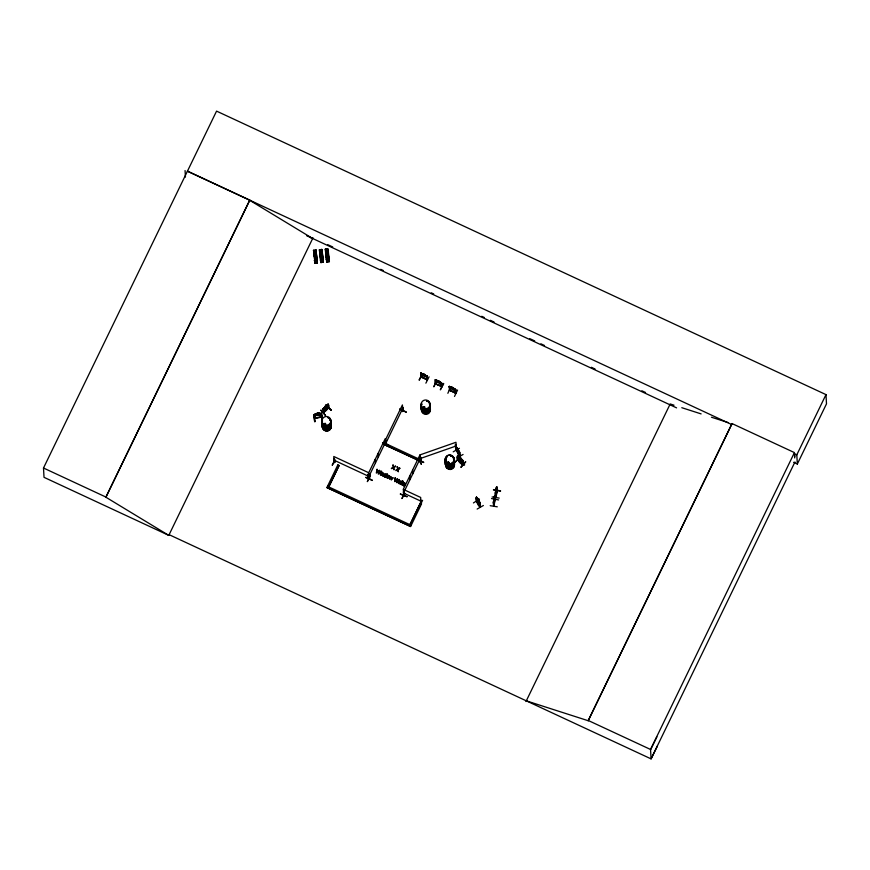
<?xml version="1.0" encoding="UTF-8"?>
<svg xmlns="http://www.w3.org/2000/svg" width="870" height="870" viewBox="0 0 870 870"><rect width="100%" height="100%" fill="white"/><g stroke="black" fill="none" stroke-linecap="round" stroke-linejoin="round"><path stroke-width="1.3" d="M458.001 460.263L457.566 456.097C458.12 467.038 472.638 467.755 458.272 460.165M463.057 464.46C456.043 462.851 454.597 449.366 462.775 460.469L463.057 464.46L462.525 463.949M315.364 254.932C316.941 256.367 313.439 255.726 315.364 254.953M403.419 491.876L403.582 495.421M403.941 495.585L404.213 494.432L403.658 495.171M403.397 489.418L420.721 497.477L420.667 503.545M389.129 477.064L389.162 476.162M493.562 501.294L494.628 495.411L494.802 500.043L494.725 495.661L495.215 499.217M497.107 490.56C495.78 494.812 496.052 502.207 495.606 493.779M324.597 423.733L325.413 423.984L324.564 423.831M325.674 424.027L325.108 423.233L324.303 423.788M328.229 417.654L328.425 417.687A4.491 4.404 -3.2 0 1 330.524 423.581A4.491 4.404 -3.2 0 1 324.543 425.669A4.491 4.404 -3.2 0 1 322.422 419.808M424.016 406.932L424.31 407.682M424.701 406.953L424.788 407.617M426.887 401.255L427.083 400.798M426.865 400.95L427.605 401.103A4.546 4.47 -3.2 0 1 429.758 407.084A4.481 4.393 -3.2 0 1 423.733 409.248A4.481 4.393 -3.2 0 1 421.624 403.397M427.431 400.961L427.518 401.287A4.481 4.393 -3.2 0 1 429.704 407.16A4.546 4.47 -3.2 0 1 423.701 409.204A4.546 4.47 -3.2 0 1 421.548 403.256M447.898 462.655L448.898 462.568M448.648 462.644L448.463 461.992L447.832 462.394M448.681 462.546L447.8 462.579M451.519 456.163L450.921 456.206L451.508 456.445M450.562 455.913A4.491 4.404 -3.2 0 1 451.671 456.271L451.084 455.858M383.942 474.291L383.909 473.465M384.377 475.64L384.453 476.325M384.355 476.053L384.529 475.227M496.596 487.972L495.4 494.747M496.563 489.114L496.683 487.918M388.716 476.716C388.857 474.498 385.812 476.847 387.378 477.804M494.247 498.978L494.399 496.629L494.095 497.77M496.161 490.256L496.313 487.907L496.009 489.049M389.771 478.576L389.803 476.118L389.64 479.218L391.206 477.489L391.304 479.99L393.175 477.684L391.369 479.326L391.326 476.825L389.76 478.5M493.486 501.261L493.344 502.251M496.846 490.626C495.063 505.84 494.704 491.528 496.476 487.265M495.476 492.55L495.258 493.518M420.645 460.48L420.232 461.111L385.312 444.983M493.768 499.75L493.888 506.264L495.204 499.467M495.693 491.017C495.291 510.668 499.195 473.682 495.4 492.561M490.201 505.698L497.292 506.818M492.115 496.966L499.206 498.086M493.442 489.94L500.522 491.137M493.845 501.109L493.692 502.501M493.66 503.154L494.693 496.629L493.421 503.382M494.802 499.837L494.976 495.704M493.355 502.175L493.638 506.22L493.562 501.838M493.649 506.144L494.921 499.217M498.608 499.935L491.539 498.543M378.711 473.465L379.385 470.235L376.873 472.584L377.069 469.169L376.318 473.019L378.852 470.703L378.2 473.9L378.722 474.139L380.755 470.887M399.33 479.598L396.818 481.893L397.492 478.739L394.991 481.012L395.187 477.597L394.936 481.686L396.97 479.12L396.829 482.567L399.319 479.511L396.829 482.567M317.05 260.63L316.789 261.946L315.201 262.109L314.799 260.859M320.758 260.228L321.16 261.478L322.759 261.315L323.259 259.902M328.969 259.358L328.719 260.685L327.12 260.848L326.467 259.565M386.574 476.532L386.53 477.423M389.194 476.695L388.836 477.663M369.097 478.435C370.511 480.218 368.325 468.723 369.424 478.5M386.204 444.657L386.552 444.244M402.767 410.792L402.408 404.931L385.91 438.958L386.563 444.82M402.44 411.271L402.255 407.747C403.778 405.583 402.505 413.239 402.973 410.988M403.68 495.073L404.224 494.562L403.952 495.204M420.253 461.122L420.743 460.524L420.09 461.687M496.542 486.689L497.031 491.169M383.953 475.346L383.942 476.423M495.53 493.159L496.15 488.364M403.288 485.079L404.278 485.134L403.658 484.275M385.258 444.983L385.399 440.851L385.519 445.288L385.878 444.526M404.757 485.351L404.822 484.764M322.368 419.84A4.546 4.47 -3.2 0 0 324.521 425.789A4.546 4.47 -3.2 0 0 330.589 423.657A4.546 4.47 -3.2 0 0 328.436 417.72L328.381 417.665M423.483 407.203L424.614 406.801M477.064 501.664L476.825 498.042C474.324 497.988 478.957 508.047 480.36 507.003M478.913 500.924L480.044 506.612M388.705 476.64L387.378 477.728M328.392 407.671C313.918 419.329 334.058 407.388 327.794 404.343M420.09 460.708L420.775 459.893L386.128 443.776L385.584 445.212L420.177 461.252M420.83 460.752C421.743 460.023 419.416 456.097 420.634 457.207M456.271 448.191L455.76 448.528M315.331 418.068L314.581 418.35L321.628 417.024M321.519 417.219L320.976 417.045M456.021 446.364L456.282 450.116M456.282 450.258L459.806 456.228M456.859 450.747L456.402 447.115M456.598 450.018C463.155 468.43 457.74 442.852 459.773 455.597M398.482 483.405C396.959 481.295 400.581 482.274 400.352 481.523M383.964 475.422L384.257 474.737M365.77 477.532L372.295 480.49M365.889 477.271L372.425 480.196M389.412 446.832L383.996 444.331M389.564 446.462L384.116 444.091M334.493 458.99L334.004 458.501L334.493 458.99C336.581 462.307 332.775 462.503 334.754 462.568M334.743 459.958L332.199 465.298L334.591 461.122M382.659 442.678L388.999 446.005L382.648 442.699M368.336 477.891L368.053 474.346M399.798 408.998L406.312 411.978M368.641 474.607L367.956 474.563M369.13 474.976L369.402 474.4M368.119 475.531L368.282 477.88M386.269 441.308L386.541 440.72M370.479 475.27L367.336 481.643L370.392 475.161M402.658 411.608L402.756 407.28M369.108 478.565L369.413 477.924M369.076 478.63L368.771 472.638L385.269 438.61L385.53 444.581M385.551 445.146L385.823 444.505M423.733 462.22L417.241 459.219M404.245 494.464L403.756 490.843L403.897 495.715M403.713 491.517L403.984 490.941M420.112 460.991L419.905 461.655L419.971 457.392L420.406 461.263M420.199 457.489L419.699 457.968M404.659 493.236L401.929 498.553L404.68 493.279M420.732 499.935L420.917 503.643M422.592 500.326L419.492 506.644M168.867 535.409L44.022 477.336L43.5 468.016L216.565 111.121L825.989 394.621L826.5 403.843L797.322 464.036L793.636 462.318M657.415 746.003L651.075 758.879L169.128 534.68L168.78 535.376L105.89 497.216L249.766 200.165L187.376 171.14L731.724 424.538M105.89 497.216L249.766 200.165M168.78 535.376L313.004 237.804M420.253 503.306L409.944 524.686L420.253 503.306L421.515 503.893L410.607 526.513L326.902 487.57L337.799 464.95L339.072 465.657L328.762 486.917L339.061 465.537L337.799 464.95M369.565 475.118L385.475 442.297M386.117 442.645L402.614 408.617M420.808 374.426L427.235 377.33L426.441 377.471M421.439 377.395L421.439 373.295L420.743 373.208L421.439 377.254M419.068 379.972L422.396 373.698M419.373 380.049L422.483 373.752M425.028 374.959L426.039 376.503L423.005 375.448L421.874 373.741L422.896 373.969L420.808 373.252M426.365 375.666L424.951 374.937M426.517 376.079L427.213 376.134L426.517 376.079L427.322 380.103L427.159 376.112L426.376 375.601M381.18 472.105L380.397 474.922L381.19 472.192M381.364 471.747L381.571 471.235L381.854 471.975M425.887 383.159L429.073 376.808M383.507 473.182L382.256 472.606L381.027 475.216L383.017 473.476M381.462 475.411L382.376 473.53M383.844 474.433L383.05 476.151L383.311 474.433M382.615 475.955L383.333 473.53M384.399 476.793L385.638 477.358L387.346 473.758L386.389 474.726A1.294 1.272 -3.2 0 0 385.606 474.183A1.12 1.098 -3.2 0 0 384.899 474.183L384.083 475.107M435.903 380.038L435.174 379.918L437.403 380.734M435.239 381.136L441.666 384.04L440.872 384.181M441.916 386.53C436.903 382.909 433.891 386.247 435.881 380.157M436.077 381.364L433.825 386.846L436.403 381.451M439.361 381.201L439.404 382.724L437.425 381.799L437.273 380.299L439.459 381.669M441.927 386.563L441.645 382.844L439.383 381.658L440.47 383.224L437.436 382.158L436.305 380.451L437.327 380.679M441.264 386.128L441.753 386.813M443.765 383.648L440.318 389.869L443.406 383.409M399.678 480.762L399.58 481.186M398.623 483.415L399.928 484.003L400.765 482.197M402.255 480.697L400.983 484.492L402.255 480.773M449.942 386.552L449.246 386.465L451.367 387.302M455.717 389.39L449.366 386.432L450.105 390.336M402.06 484.992L403.332 481.197L402.06 484.916M403.299 485.155L402.843 484.514L402.919 485.384M450.66 386.846L447.854 393.305M419.851 455.151L403.354 489.179L403.745 495.193M453.466 387.835L451.345 386.846L451.497 388.346L453.477 389.271L453.433 387.748M403.56 492.866L420.058 458.838M454.879 388.933L453.455 388.205L454.542 389.771L453.498 389.629L450.432 387.846L450.377 386.998L451.432 387.346M454.999 390.771L455.706 390.663M455.304 392.62L455.826 393.36M455.206 390.347L455.445 392.772M454.488 396.448L457.576 390.064M525.969 701.535L670.194 403.963L674.054 405.202M526.317 700.839L588.185 720.719L732.051 423.57L794.43 452.596L650.543 749.461L651.075 758.879L794.952 462.003M588.185 720.719L732.051 423.57M797.322 464.036L796.811 454.814L825.989 394.621M650.564 749.733L656.904 736.868M382.528 442.928L388.999 446.005M388.999 477.293L388.205 478.217A1.131 1.109 -3.2 0 1 387.465 478.261L386.53 477.347M386.704 476.303L387.052 475.694M314.81 260.957L314.364 260.608L315.103 260.347M314.32 260.695L315.658 259.804M329.23 259.369L328.349 258.499M460.078 456L459.49 451.867M320.932 254.388L320.91 255.247M326.794 253.855L326.989 254.682M384.54 475.314L384.921 474.705M386.421 444.342L386.313 440.622M420.079 461.111L420.754 460.665L420.547 456.967M328.36 417.752L327.99 417.774M325.565 424.168L324.564 424.375M325.51 424.353L325.38 423.592M447.876 462.285L447.604 462.699M323.51 412.674L323.238 408.715L328.131 404.039L328.153 408.345M323.292 408.769L323.825 408.095M459.142 457.348L461.002 458.773M460.926 458.381L459.164 456.837L459.295 459.219M462.122 459.795L462.775 460.469M462.242 461.633L458.033 458.098L462.894 461.633M457.566 456.097L458.001 460.393M459.936 457.044L455.01 462.285L459.947 457.054M462.459 460.132C463.536 470.409 460.969 458.338 462.96 460.534L463.221 464.275M462.96 460.534L462.296 460.317M460.817 467.07L465.526 461.72M461.122 467.31L465.754 461.905M324.967 406.453L325.097 407.954L326.685 406.453L326.663 404.931L324.912 406.486L324.249 408.759L326.707 406.823L327.49 404.8L326.631 405.453M325.489 415.479L320.78 410.053L325.521 415.447M404.659 485.427L404.224 485.797A1.087 1.066 -3.2 0 1 403.615 485.775L403.365 485.601M403.528 483.252L404.343 482.948M384.779 474.922L385.714 474.683M325.989 405.224L331.263 410.031L326.054 405.148M328.381 407.541L323.259 412.521L323.52 408.4L323.771 411.901M323.694 408.574L323.053 408.835M325.054 407.106L326.642 405.605M320.834 254.508L321.78 254.779L320.91 255.225M326.794 253.877L327.642 253.899L327.403 254.692M316.104 262.033L316.245 262.686L315.832 262M322.128 261.381L321.965 262.185M322.161 261.848L322.139 261.642M427.42 401.309L426.92 401.211M423.668 406.899L424.44 407.008M424.658 407.726L423.549 407.53M326.25 404.963L331.252 410.031M331.002 410.248L325.989 405.148M321.443 414.468L314.451 415.621L315.255 415.936M321.454 414.544L320.66 415.044M327.87 260.717L328.099 261.468M323.52 408.4L323.944 412.075M420.993 376.699L427.485 379.809M427.377 379.592L421.156 376.688M449.594 389.978L455.923 393.044M393.512 465.363L392.979 465.048L393.686 467.07L395.654 466.363L395.154 466.059M397.894 468.952L399.373 468.016C401.657 468.364 394.523 470.931 399.863 468.245L397.905 469.028L397.198 467.005L397.721 467.244M393.316 467.679C390.282 469.289 394.175 467.027 394.023 469.659M395.654 466.287L393.773 467.527L394.023 469.735M455.749 448.365L456.358 448.05M398.808 482.339L400.146 482.48L399.178 483.154M322.639 259.314L320.508 260.293M323.27 260L322.65 259.543M326.304 259.445L327.022 259.086M480.294 506.895L476.695 501.185C474.009 491.017 481.578 503.425 479.751 504.111M476.825 498.042L476.271 497.629M476.499 498.369L479.848 504.132L476.945 499.51M477.608 498.532L478.815 500.511M479.533 502.871L477.151 498.184L477.706 498.945M479.446 499.054L473.432 502.936M479.664 502.316L476.434 497.151M479.762 502.882L480.055 507.232M477.151 509.059L483.372 505.503M457.163 447.756L458.392 451.149L457.228 447.713L457.413 448.398M456.478 448.648L459.219 453.292M453.205 451.834L459.436 448.289M458.414 449.714L456.076 446.571L459.556 452.367L459.121 451.486M459.132 451.508L458.403 450.116L458.979 452.161L456.696 448.289M459.817 452.422L459.284 451.987M456.87 458.033L463.068 454.455M387.259 475.596L387.487 475.39A1.131 1.12 -3.2 0 1 388.237 475.335L388.498 475.498M447.974 465.885L448.789 465.874M334.743 462.253L334.167 461.992L334.591 462.579M420.775 373.143L420.96 377.112L427.377 379.94M435.5 383.572L441.851 386.53M449.572 390.119L455.923 393.077M449.42 390.271L455.815 393.305L455.673 389.368L455.717 393.338M421.319 464.265L419.775 461.133M314.712 418.372L314.451 414.316L321.378 413.326L322.368 419.405M314.385 414.381L315.157 414.142M404.387 485.656L404.224 485.721A1.087 1.066 -3.2 0 1 403.604 485.699M314.646 417.883L321.596 417.274L321.367 413.25L320.704 413.435L321.03 417.426M326.457 259.358L327 258.749M455.706 448.681L455.478 444.744L456.087 444.526L456.511 450.78M455.565 444.972L456.174 444.755M455.858 448.572L456.435 448.322L455.858 448.67M458.012 451.486L455.554 444.842M421.265 458.196L456.174 445.973M313.809 250.419L315.06 263.11M317.463 262.849L316.647 262.936L315.266 250.255L316.093 250.168L317.115 262.881L316.104 250.158L313.537 250.408L315.038 263.11M319.779 249.788L320.715 262.512L321.508 262.425L319.986 249.744L321.204 262.457L319.312 249.831L320.116 249.755M321.269 249.625L322.03 249.538L323.379 262.218L322.629 262.305L321.226 249.625L322.052 249.538L321.411 249.57L322.607 262.305L323.433 262.207L320.682 262.512M327.479 261.794L326.826 261.826L325.456 249.114L326.109 249.114L327.479 261.794L326.674 261.881L329.393 261.576L328.033 248.896L325.271 249.201L326.652 261.881L327.446 261.805L325.945 249.114M327.653 248.94L329.034 261.62M314.897 263.077L317.093 262.816M315.342 263.066L313.994 250.364L313.385 250.462L314.179 250.375M316.637 262.936L315.266 250.255L316.071 250.168M321.519 262.425L320.867 262.457L319.497 249.744L321.878 249.494L323.379 262.218M314.646 417.981L321.617 416.882M315.321 259.978L316.082 259.858M321.063 259.717L320.334 260.141M385.334 476.901L384.051 476.521M313.95 414.696L314.668 421.743L313.94 414.707M448.028 461.818L448.953 462.405M327.533 248.961L329.382 261.587L328.621 261.663M327.403 258.673L328.599 258.684M316.68 413.424L319.007 413L316.68 413.424L316.887 415.686M316.8 414.033L318.975 413.707M316.843 414.881L319.018 414.555M321.508 413.587L320.704 413.435M398.797 481.828L399.645 481.904M319.638 251.06L322.02 250.81M325.597 250.429L327.979 250.179M313.765 252.561L316.147 252.3M319.725 251.919L322.107 251.669M328.077 251.038L325.685 251.256M313.907 253.844L316.288 253.594M322.248 252.963L319.866 253.181M325.826 252.583L328.207 252.333M314.026 254.986L316.408 254.736M319.986 254.355L322.368 254.105M325.945 253.725L328.327 253.475M314.168 256.269L316.549 256.019M326.087 255.008L328.469 254.758M314.94 261.739L316.963 261.522M315.19 262.011L316.778 261.848M321.15 261.381L322.748 261.217M327.109 260.75L328.708 260.587M315.701 262.577L316.441 262.609M322.389 261.87L321.683 262.327L322.4 261.979M327.62 261.315L328.36 261.348M315.712 262.849L316.441 262.773M327.631 261.587L328.371 261.511M323.955 409.879L323.303 409.922L323.292 408.661M321.476 413.587L322.4 419.405M318.964 413.554L320.138 413.522L320.182 414.37L315.679 415.066L315.625 414.218L316.691 413.805M328.621 259.01L329.208 259.064M316.691 260.173L317.289 260.326M315.647 250.212L316.691 262.925L317.289 262.838L315.919 250.158M321.356 262.425L321.041 262.392M322.389 259.13L323.248 259.695M476.749 501.762L476.542 497.183M493.507 489.571L500.587 490.843M493.812 499.369L494.16 497.074L493.834 500.75L493.823 498.988M334.232 462.035L333.775 456.478L368.412 472.595L368.923 478.326M368.347 478.032L368.913 478.293M426.909 379.407L426.702 377.091M441.645 386.661L441.525 382.8M449.942 390.521L449.344 386.443M681.797 407.693L701.122 413.902M711.442 417.219L728.19 422.602M404.365 483.296L405.105 483.883M399.178 483.241L398.634 482.632M403.549 485.253L404.158 485.373M385.54 474.552C386.998 474.846 385.671 477.325 384.562 476.347M404.55 482.926L405.17 483.339M384.116 443.994L389.586 446.495M310.209 237.369L312.667 238.5L249.766 200.339M794.353 453.672L796.811 454.814M327.783 244.677L332.71 246.971M380.745 269.308L383.202 270.461M431.248 292.809L433.706 293.951M481.741 316.299L484.209 317.441M490.365 320.312L494.062 322.03M529.776 338.647L534.702 340.931M540.868 343.802L544.555 345.521M591.361 367.292L595.058 369.01M641.864 390.782L645.562 392.5M306.544 235.65L676.588 407.867M440.775 382.387L435.294 379.885L435.772 380.386M421.341 373.665L420.852 373.176L427.126 376.177L427.213 380.081M455.032 390.706L449.344 387.618L450.051 388.455M435.391 383.8L441.753 386.758M391.815 468.702L391.315 468.397L393.229 467.299L392.979 465.048M398.232 471.616L397.525 469.637L396.035 470.67C394.545 469.92 399.689 469.234 397.198 467.005M333.982 460.165L368.619 476.281M403.604 493.105L420.928 501.163M420.253 503.415L421.515 503.893M588.163 720.447L650.543 749.461M43.5 468.016L105.879 497.042M400.135 480.849L400.896 481.839M404.778 483.557L403.854 483.709L404.713 484.623M459.197 457.413L458.305 456.826L459.273 458.773L461.85 460.534L460.893 458.794M455.162 392.903L455.032 389.347M441.166 386.378L441.068 382.572M459.208 457.566L460.893 458.947M459.251 458.414L460.948 459.795M327.838 404.659L327.816 408.215M456.641 447.441L457.228 448.289M457.457 457.196L458.077 458.12M458.033 458.185L457.337 456.032M476.76 501.098L480.327 507.014M420.601 503.382L420.547 499.587M455.282 444.94L457.631 451.541M455.586 446.016L457.631 451.617M419.275 458.74L421.341 464.33M456.565 448.648L456.152 447.539L456.5 448.681M435.381 383.659L435.207 379.853M313.983 414.631L315.06 421.689M397.992 469.408L398.242 471.692M325.924 249.103L326.826 261.816M325.652 249.168L326.957 261.848M321.606 249.581L323.248 262.196M321.432 249.581L322.911 262.272M480.349 506.949L480.088 503.012M794.636 453.922L794.778 456.532M794.506 453.933L794.723 457.968M496.89 486.982L497.151 490.756M495.737 490.267L495.748 492.018M478.848 500.424L478.924 501.87L477.717 498.564M477.673 498.488L477.673 499.065M460.915 458.283L460.991 460.6M453.053 387.726L451.78 387.28M456.337 448.539L455.967 442.286L419.808 454.956L420.101 461.829M450.018 387.933L450.116 390.652M449.279 386.4L449.496 390.445M438.98 381.18L437.708 380.734M435.946 381.386L436.153 383.877M424.549 374.47L423.277 374.024M421.439 373.447L421.613 377.384M423.581 462.546L417.067 459.567M412.63 470.05L412.837 473.737M406.159 412.217L399.645 409.237M409.792 475.89L409.998 479.587M411.216 525.273L327.501 486.33M410.607 526.513L326.902 487.57M403.756 490.843L404.061 495.498M397.492 478.739L396.818 481.893M385.617 440.949L385.867 444.733M378.048 453.509L378.254 457.196M375.209 459.349L375.416 463.047M328.882 260.26L326.87 260.478M322.509 255.388L320.127 255.606M322.922 260.891L320.899 261.109M328.131 404.039L328.479 407.976M326.337 405.496L325.304 406.312M316.06 251.441L313.668 251.669M321.291 413.272L321.53 417.361M318.931 413.022L319.062 415.349M318.55 413.239L317.158 413.446M315.06 414.522L315.201 418.296M185.071 170.542L185.44 177.078M387.498 475.466A1.131 1.12 -3.2 0 1 388.237 475.411M388.607 475.575A1.131 1.12 -3.2 0 1 389.042 476.184M385.606 474.106A1.294 1.272 -3.2 0 1 386.378 474.65M331.013 422.526A4.491 4.404 -3.2 0 1 325.728 427.213A4.491 4.404 -3.2 0 1 322.487 420.993M330.241 420.373A4.491 4.404 -3.2 0 1 330.774 421.395M330.285 420.232A4.546 4.47 -3.2 0 1 326.892 427.213A4.546 4.47 -3.2 0 1 322.422 420.862A4.481 4.393 -3.2 0 0 326.881 427.094A4.481 4.393 -3.2 0 0 330.219 420.21M331.035 423.32A4.47 4.383 -3.2 0 1 326.359 428.051A4.47 4.383 -3.2 0 1 322.194 422.885M330.176 419.362A4.481 4.393 -3.2 0 1 326.837 426.246A4.481 4.393 -3.2 0 1 322.444 419.982M330.981 424.168A4.546 4.47 -3.2 0 1 327.055 430.117A4.546 4.47 -3.2 0 1 322.226 424.864M330.926 424.299A4.491 4.404 -3.2 0 1 328.207 429.932A4.491 4.404 -3.2 0 1 322.476 427.257M322.226 426.137A4.491 4.404 -3.2 0 1 322.291 424.995M330.959 425.093A4.47 4.383 -3.2 0 1 327.098 430.944A4.47 4.383 -3.2 0 1 322.357 425.789M330.991 424.614A4.47 4.383 -3.2 0 1 325.782 428.138A4.47 4.383 -3.2 0 1 322.194 423.037M330.959 425.158A4.47 4.383 -3.2 0 1 327.098 430.998A4.47 4.383 -3.2 0 1 322.357 425.843M322.172 423.907A4.546 4.47 -3.2 0 0 327 429.149A4.546 4.47 -3.2 0 0 330.926 423.201A4.546 4.47 -3.2 0 1 327 429.106A4.546 4.47 -3.2 0 1 322.161 423.853A4.491 4.404 -3.2 0 0 326.402 428.986A4.491 4.404 -3.2 0 0 331.111 424.234M330.915 424.136A4.481 4.393 -3.2 0 1 327.044 429.987A4.481 4.393 -3.2 0 1 322.291 424.821M331.111 424.408A4.481 4.393 -3.2 0 1 326.413 429.149A4.481 4.393 -3.2 0 1 322.237 423.973M453.509 458.936A4.491 4.404 -3.2 0 1 450.171 465.831A4.491 4.404 -3.2 0 1 445.766 459.556M445.701 459.414A4.546 4.47 -3.2 0 0 450.171 465.776A4.546 4.47 -3.2 0 0 453.553 458.784A4.481 4.393 -3.2 0 1 450.16 465.646A4.481 4.393 -3.2 0 1 445.766 459.382M453.542 459.741A4.47 4.383 -3.2 0 1 450.214 466.603A4.47 4.383 -3.2 0 1 445.821 460.36M445.647 458.446A4.546 4.47 -3.2 0 0 447.452 464.21A4.481 4.393 -3.2 0 0 453.4 462.96A4.481 4.393 -3.2 0 0 452.661 457.065A4.546 4.47 -3.2 0 1 453.455 462.949A4.546 4.47 -3.2 0 1 447.452 464.21A4.546 4.47 -3.2 0 1 445.647 458.403M447.169 456.685A4.546 4.47 -3.2 0 0 446.288 457.468A4.546 4.47 -3.2 0 1 447.169 456.641M451.704 456.326A4.546 4.47 -3.2 0 0 450.584 455.967A4.546 4.47 -3.2 0 1 451.704 456.271M445.712 458.544A4.481 4.393 -3.2 0 0 447.484 464.21A4.546 4.47 -3.2 0 0 453.455 462.894A4.546 4.47 -3.2 0 0 452.704 456.902A4.491 4.404 -3.2 0 1 453.4 462.796A4.491 4.404 -3.2 0 1 447.474 464.047A4.491 4.404 -3.2 0 1 445.69 458.37M450.573 456.097A4.481 4.393 -3.2 0 1 451.682 456.445M453.672 461.829A4.491 4.404 -3.2 0 1 450.334 468.723A4.491 4.404 -3.2 0 1 445.929 462.448M453.716 461.742A4.546 4.47 -3.2 0 1 450.334 468.723A4.546 4.47 -3.2 0 1 445.864 462.372A4.481 4.393 -3.2 0 0 450.323 468.549A4.481 4.393 -3.2 0 0 453.651 461.665M453.705 462.644A4.47 4.383 -3.2 0 1 450.377 469.506A4.47 4.383 -3.2 0 1 445.984 463.253M453.542 459.893A4.47 4.383 -3.2 0 1 450.225 466.755A4.47 4.383 -3.2 0 1 445.831 460.513M445.81 461.296A4.546 4.47 -3.2 0 0 450.268 467.658A4.546 4.47 -3.2 0 0 453.661 460.665A4.491 4.404 -3.2 0 1 450.268 467.538A4.491 4.404 -3.2 0 1 445.853 461.263M453.607 460.817A4.481 4.393 -3.2 0 1 450.268 467.701A4.481 4.393 -3.2 0 1 445.875 461.437M453.716 461.687A4.546 4.47 -3.2 0 1 450.334 468.68A4.546 4.47 -3.2 0 1 445.864 462.318M430.128 407.084A4.491 4.404 -3.2 0 1 424.332 410.488A4.491 4.404 -3.2 0 1 421.667 404.409M429.943 404.822A4.491 4.404 -3.2 0 0 429.41 403.789A4.546 4.47 -3.2 0 1 426.072 410.694A4.546 4.47 -3.2 0 1 421.613 404.332M430.215 406.736A4.47 4.383 -3.2 0 1 425.528 411.466A4.47 4.383 -3.2 0 1 421.374 406.301M429.399 403.626A4.481 4.393 -3.2 0 1 426.061 410.51A4.481 4.393 -3.2 0 1 421.667 404.245M430.161 407.638A4.546 4.47 -3.2 0 1 426.235 413.587A4.546 4.47 -3.2 0 1 421.406 408.334M430.095 407.551A4.481 4.393 -3.2 0 1 426.224 413.413A4.481 4.393 -3.2 0 1 421.471 408.237M430.139 408.519A4.47 4.383 -3.2 0 1 426.278 414.359A4.47 4.383 -3.2 0 1 421.537 409.204M430.106 406.573A4.546 4.47 -3.2 0 1 426.18 412.521A4.546 4.47 -3.2 0 1 421.341 407.269A4.491 4.404 -3.2 0 0 425.582 412.413A4.491 4.404 -3.2 0 0 430.291 407.649M430.291 407.823A4.481 4.393 -3.2 0 1 425.593 412.565A4.481 4.393 -3.2 0 1 421.417 407.388M400.363 494.051L407.029 496.716L400.363 494.051M422.863 373.513L422.983 375.09L424.973 376.014L424.93 374.491L422.831 373.589M328.414 405.105L323.912 409.933L328.469 405.159M326.098 249.114L325.304 249.201L326.076 249.124M322.281 420.601L321.106 413.576L322.281 420.601M323.531 424.179A4.47 4.383 -3.2 0 0 330.817 421.624A4.47 4.383 -3.2 0 0 324.934 416.708A4.47 4.383 -3.2 0 0 323.531 424.179M446.799 462.742A4.47 4.383 -3.2 0 0 454.096 460.186A4.47 4.383 -3.2 0 0 448.202 455.271A4.47 4.383 -3.2 0 0 446.799 462.742M446.799 462.829A4.47 4.383 -3.2 0 0 454.096 460.273A4.47 4.383 -3.2 0 0 448.213 455.347A4.47 4.383 -3.2 0 0 446.799 462.829M422.711 407.693A4.47 4.383 -3.2 0 0 430.008 405.137A4.47 4.383 -3.2 0 0 424.114 400.211A4.47 4.383 -3.2 0 0 422.711 407.693"/></g></svg>
